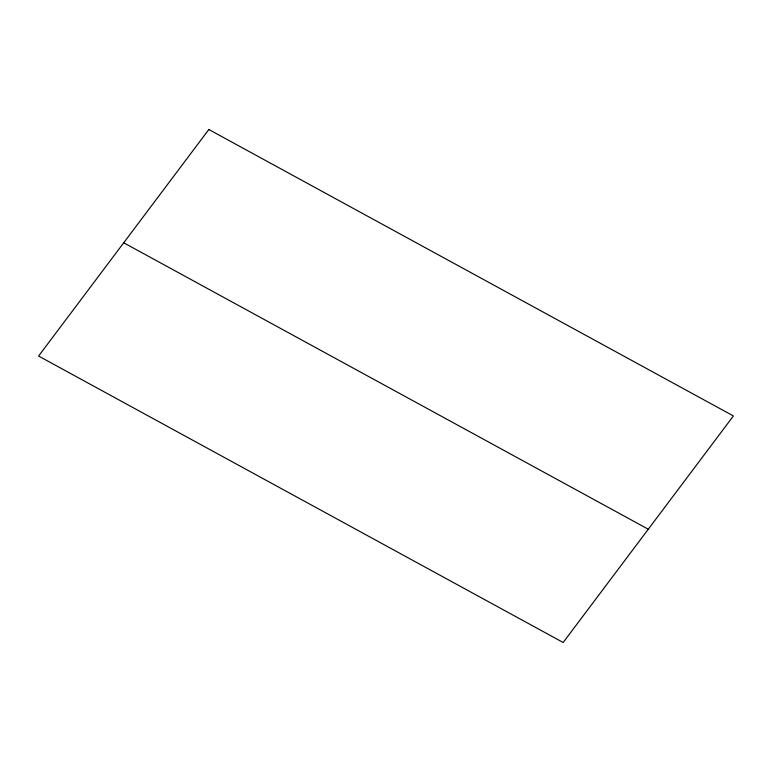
<?xml version="1.0" encoding="UTF-8"?>
<svg xmlns="http://www.w3.org/2000/svg" width="772" height="772" viewBox="0 0 772 772"><rect width="100%" height="100%" fill="white"/><g stroke="black" fill="none" stroke-linecap="round" stroke-linejoin="round"><path stroke-width="1.16" d="M123.723 242.784L648.277 529.216M208.836 129.513L38.6 356.046L563.164 642.487L733.4 415.954L208.836 129.513"/></g></svg>
